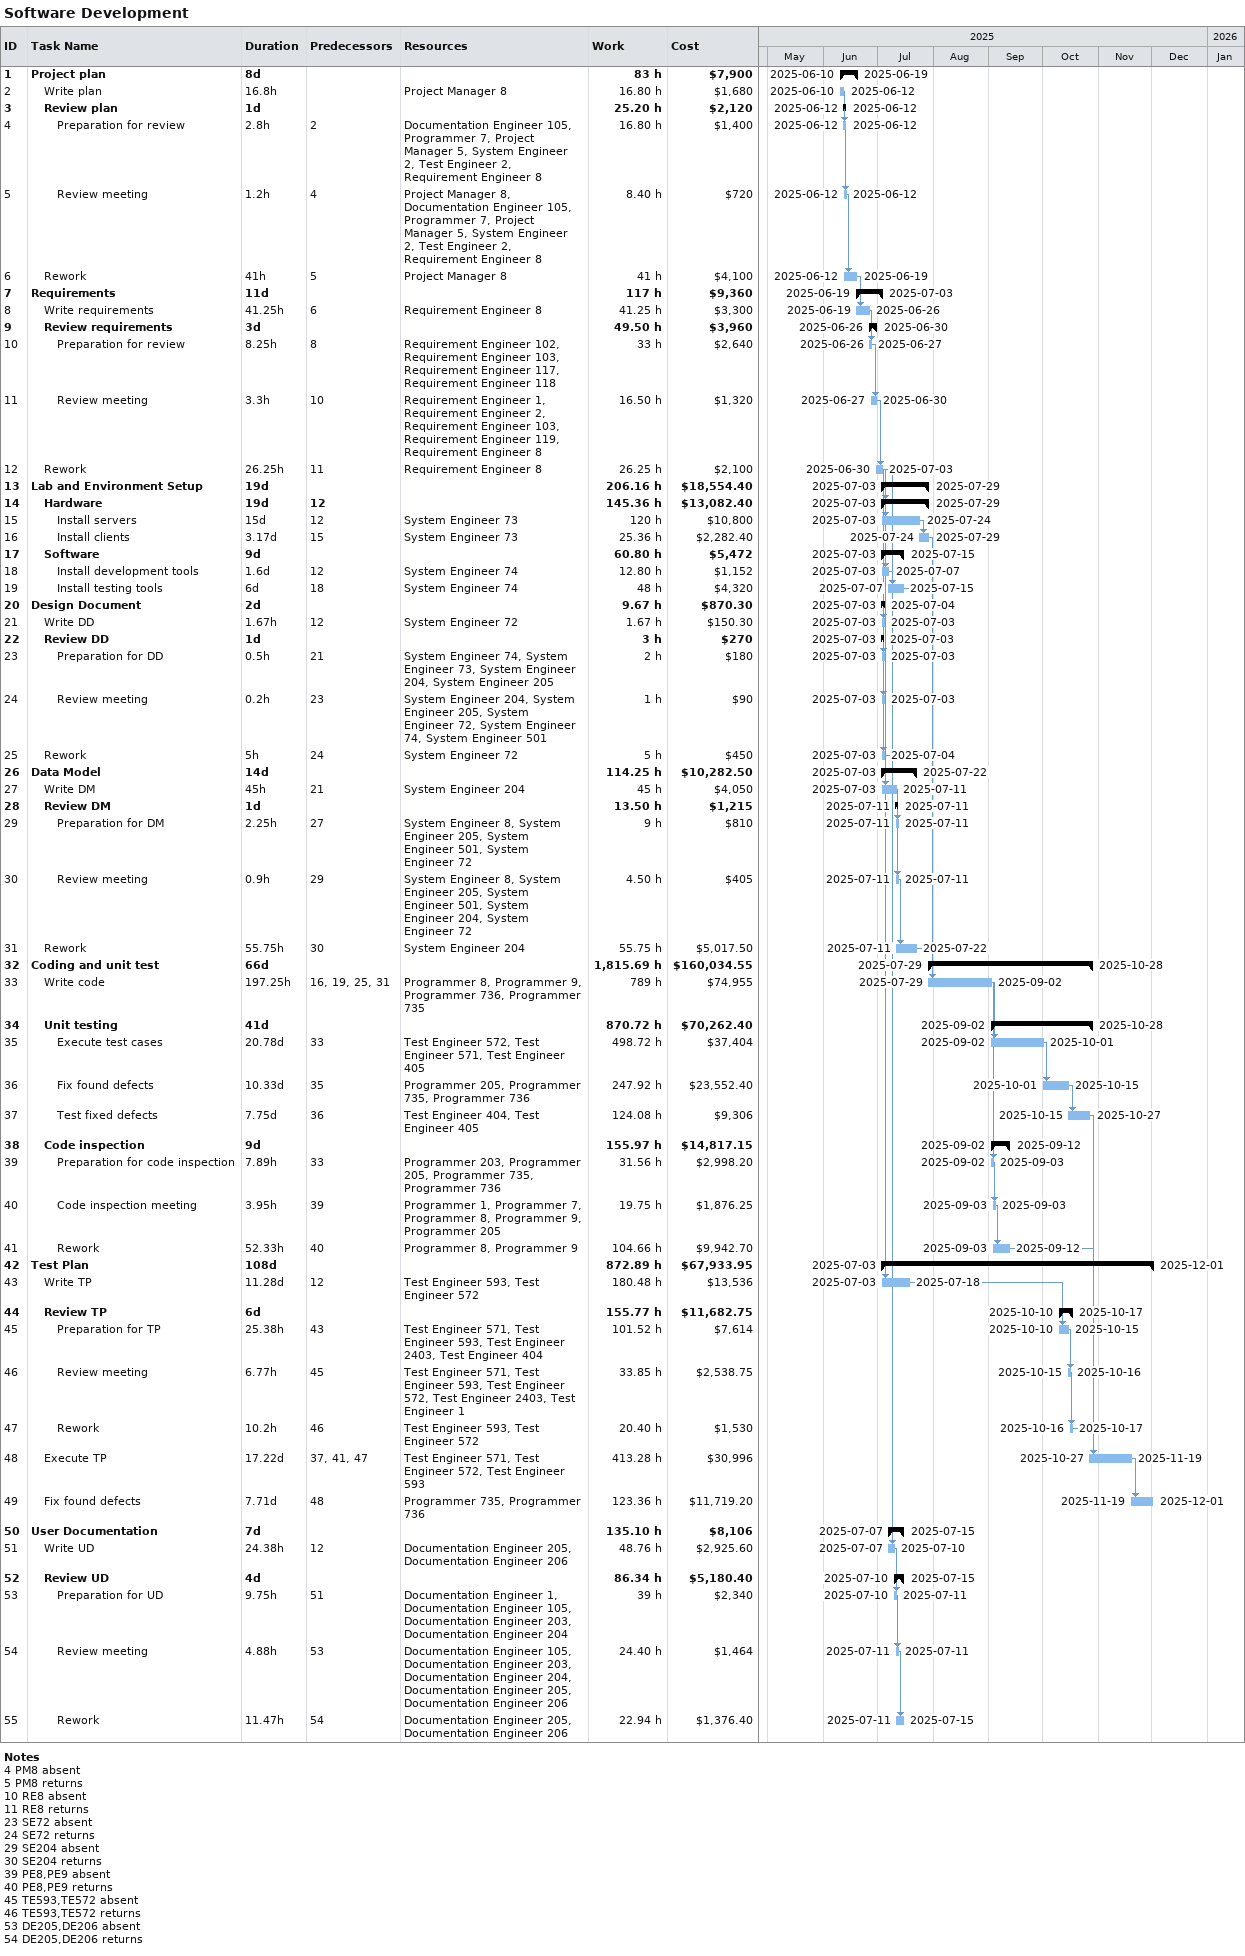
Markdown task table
Software Development

| ID | Level | Task | Duration | Start | Finish | Predecessors | Resources | Work (h) | Cost ($) |
|---|---|---|---|---|---|---|---|---|---|
| 1 | 1 | **Project plan** | 8d | 2025-06-10 | 2025-06-19 |  |  | 83 | 7900 |
| 2 | 2 | Write plan | 16.8h | 2025-06-10 | 2025-06-12 |  | Project Manager 8 | 16.80 | 1680 |
| 3 | 2 | **Review plan** | 1d | 2025-06-12 | 2025-06-12 |  |  | 25.20 | 2120 |
| 4 | 3 | Preparation for review | 2.8h | 2025-06-12 | 2025-06-12 | 2 | Documentation Engineer 105, Programmer 7, Project Manager 5, System Engineer 2, Test Engineer 2, Requirement Engineer 8 | 16.80 | 1400 |
| 5 | 3 | Review meeting | 1.2h | 2025-06-12 | 2025-06-12 | 4 | Project Manager 8, Documentation Engineer 105, Programmer 7, Project Manager 5, System Engineer 2, Test Engineer 2, Requirement Engineer 8 | 8.40 | 720 |
| 6 | 2 | Rework | 41h | 2025-06-12 | 2025-06-19 | 5 | Project Manager 8 | 41 | 4100 |
| 7 | 1 | **Requirements** | 11d | 2025-06-19 | 2025-07-03 |  |  | 117 | 9360 |
| 8 | 2 | Write requirements | 41.25h | 2025-06-19 | 2025-06-26 | 6 | Requirement Engineer 8 | 41.25 | 3300 |
| 9 | 2 | **Review requirements** | 3d | 2025-06-26 | 2025-06-30 |  |  | 49.50 | 3960 |
| 10 | 3 | Preparation for review | 8.25h | 2025-06-26 | 2025-06-27 | 8 | Requirement Engineer 102, Requirement Engineer 103, Requirement Engineer 117, Requirement Engineer 118 | 33 | 2640 |
| 11 | 3 | Review meeting | 3.3h | 2025-06-27 | 2025-06-30 | 10 | Requirement Engineer 1, Requirement Engineer 2, Requirement Engineer 103, Requirement Engineer 119, Requirement Engineer 8 | 16.50 | 1320 |
| 12 | 2 | Rework | 26.25h | 2025-06-30 | 2025-07-03 | 11 | Requirement Engineer 8 | 26.25 | 2100 |
| 13 | 1 | **Lab and Environment Setup** | 19d | 2025-07-03 | 2025-07-29 |  |  | 206.16 | 18554.40 |
| 14 | 2 | **Hardware** | 19d | 2025-07-03 | 2025-07-29 | 12 |  | 145.36 | 13082.40 |
| 15 | 3 | Install servers | 15d | 2025-07-03 | 2025-07-24 | 12 | System Engineer 73 | 120 | 10800 |
| 16 | 3 | Install clients | 3.17d | 2025-07-24 | 2025-07-29 | 15 | System Engineer 73 | 25.36 | 2282.40 |
| 17 | 2 | **Software** | 9d | 2025-07-03 | 2025-07-15 |  |  | 60.80 | 5472 |
| 18 | 3 | Install development tools | 1.6d | 2025-07-03 | 2025-07-07 | 12 | System Engineer 74 | 12.80 | 1152 |
| 19 | 3 | Install testing tools | 6d | 2025-07-07 | 2025-07-15 | 18 | System Engineer 74 | 48 | 4320 |
| 20 | 1 | **Design Document** | 2d | 2025-07-03 | 2025-07-04 |  |  | 9.67 | 870.30 |
| 21 | 2 | Write DD | 1.67h | 2025-07-03 | 2025-07-03 | 12 | System Engineer 72 | 1.67 | 150.30 |
| 22 | 2 | **Review DD** | 1d | 2025-07-03 | 2025-07-03 |  |  | 3 | 270 |
| 23 | 3 | Preparation for DD | 0.5h | 2025-07-03 | 2025-07-03 | 21 | System Engineer 74, System Engineer 73, System Engineer 204, System Engineer 205 | 2 | 180 |
| 24 | 3 | Review meeting | 0.2h | 2025-07-03 | 2025-07-03 | 23 | System Engineer 204, System Engineer 205, System Engineer 72, System Engineer 74, System Engineer 501 | 1 | 90 |
| 25 | 2 | Rework | 5h | 2025-07-03 | 2025-07-04 | 24 | System Engineer 72 | 5 | 450 |
| 26 | 1 | **Data Model** | 14d | 2025-07-03 | 2025-07-22 |  |  | 114.25 | 10282.50 |
| 27 | 2 | Write DM | 45h | 2025-07-03 | 2025-07-11 | 21 | System Engineer 204 | 45 | 4050 |
| 28 | 2 | **Review DM** | 1d | 2025-07-11 | 2025-07-11 |  |  | 13.50 | 1215 |
| 29 | 3 | Preparation for DM | 2.25h | 2025-07-11 | 2025-07-11 | 27 | System Engineer 8, System Engineer 205, System Engineer 501, System Engineer 72 | 9 | 810 |
| 30 | 3 | Review meeting | 0.9h | 2025-07-11 | 2025-07-11 | 29 | System Engineer 8, System Engineer 205, System Engineer 501, System Engineer 204, System Engineer 72 | 4.50 | 405 |
| 31 | 2 | Rework | 55.75h | 2025-07-11 | 2025-07-22 | 30 | System Engineer 204 | 55.75 | 5017.50 |
| 32 | 1 | **Coding and unit test** | 66d | 2025-07-29 | 2025-10-28 |  |  | 1815.69 | 160034.55 |
| 33 | 2 | Write code | 197.25h | 2025-07-29 | 2025-09-02 | 16, 19, 25, 31 | Programmer 8, Programmer 9, Programmer 736, Programmer 735 | 789 | 74955 |
| 34 | 2 | **Unit testing** | 41d | 2025-09-02 | 2025-10-28 |  |  | 870.72 | 70262.40 |
| 35 | 3 | Execute test cases | 20.78d | 2025-09-02 | 2025-10-01 | 33 | Test Engineer 572, Test Engineer 571, Test Engineer 405 | 498.72 | 37404 |
| 36 | 3 | Fix found defects | 10.33d | 2025-10-01 | 2025-10-15 | 35 | Programmer 205, Programmer 735, Programmer 736 | 247.92 | 23552.40 |
| 37 | 3 | Test fixed defects | 7.75d | 2025-10-15 | 2025-10-27 | 36 | Test Engineer 404, Test Engineer 405 | 124.08 | 9306 |
| 38 | 2 | **Code inspection** | 9d | 2025-09-02 | 2025-09-12 |  |  | 155.97 | 14817.15 |
| 39 | 3 | Preparation for code inspection | 7.89h | 2025-09-02 | 2025-09-03 | 33 | Programmer 203, Programmer 205, Programmer 735, Programmer 736 | 31.56 | 2998.20 |
| 40 | 3 | Code inspection meeting | 3.95h | 2025-09-03 | 2025-09-03 | 39 | Programmer 1, Programmer 7, Programmer 8, Programmer 9, Programmer 205 | 19.75 | 1876.25 |
| 41 | 3 | Rework | 52.33h | 2025-09-03 | 2025-09-12 | 40 | Programmer 8, Programmer 9 | 104.66 | 9942.70 |
| 42 | 1 | **Test Plan** | 108d | 2025-07-03 | 2025-12-01 |  |  | 872.89 | 67933.95 |
| 43 | 2 | Write TP | 11.28d | 2025-07-03 | 2025-07-18 | 12 | Test Engineer 593, Test Engineer 572 | 180.48 | 13536 |
| 44 | 2 | **Review TP** | 6d | 2025-10-10 | 2025-10-17 |  |  | 155.77 | 11682.75 |
| 45 | 3 | Preparation for TP | 25.38h | 2025-10-10 | 2025-10-15 | 43 | Test Engineer 571, Test Engineer 593, Test Engineer 2403, Test Engineer 404 | 101.52 | 7614 |
| 46 | 3 | Review meeting | 6.77h | 2025-10-15 | 2025-10-16 | 45 | Test Engineer 571, Test Engineer 593, Test Engineer 572, Test Engineer 2403, Test Engineer 1 | 33.85 | 2538.75 |
| 47 | 3 | Rework | 10.2h | 2025-10-16 | 2025-10-17 | 46 | Test Engineer 593, Test Engineer 572 | 20.40 | 1530 |
| 48 | 2 | Execute TP | 17.22d | 2025-10-27 | 2025-11-19 | 37, 41, 47 | Test Engineer 571, Test Engineer 572, Test Engineer 593 | 413.28 | 30996 |
| 49 | 2 | Fix found defects | 7.71d | 2025-11-19 | 2025-12-01 | 48 | Programmer 735, Programmer 736 | 123.36 | 11719.20 |
| 50 | 1 | **User Documentation** | 7d | 2025-07-07 | 2025-07-15 |  |  | 135.10 | 8106 |
| 51 | 2 | Write UD | 24.38h | 2025-07-07 | 2025-07-10 | 12 | Documentation Engineer 205, Documentation Engineer 206 | 48.76 | 2925.60 |
| 52 | 2 | **Review UD** | 4d | 2025-07-10 | 2025-07-15 |  |  | 86.34 | 5180.40 |
| 53 | 3 | Preparation for UD | 9.75h | 2025-07-10 | 2025-07-11 | 51 | Documentation Engineer 1, Documentation Engineer 105, Documentation Engineer 203, Documentation Engineer 204 | 39 | 2340 |
| 54 | 3 | Review meeting | 4.88h | 2025-07-11 | 2025-07-11 | 53 | Documentation Engineer 105, Documentation Engineer 203, Documentation Engineer 204, Documentation Engineer 205, Documentation Engineer 206 | 24.40 | 1464 |
| 55 | 3 | Rework | 11.47h | 2025-07-11 | 2025-07-15 | 54 | Documentation Engineer 205, Documentation Engineer 206 | 22.94 | 1376.40 |

Notes
- 4: PM8 absent
- 5: PM8 returns
- 10: RE8 absent
- 11: RE8 returns
- 23: SE72 absent
- 24: SE72 returns
- 29: SE204 absent
- 30: SE204 returns
- 39: PE8,PE9 absent
- 40: PE8,PE9 returns
- 45: TE593,TE572 absent
- 46: TE593,TE572 returns
- 53: DE205,DE206 absent
- 54: DE205,DE206 returns
